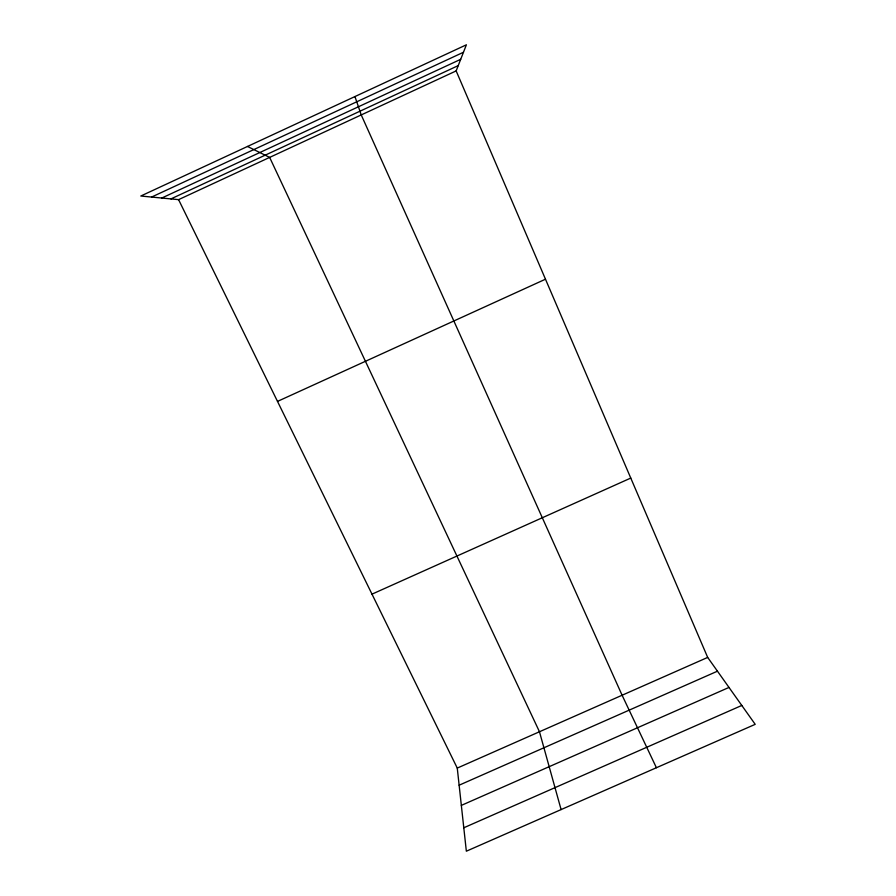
<?xml version="1.0" encoding="UTF-8"?>
<svg xmlns="http://www.w3.org/2000/svg" width="896" height="896" viewBox="0 0 896 896"><rect width="100%" height="100%" fill="white"/><g stroke="black" fill="none" stroke-linecap="round" stroke-linejoin="round"><path stroke-width="1.34" d="M456.154 70.907L466.39 44.8L140.795 196.022L178.584 199.64L456.154 70.907L707.683 657.418L755.205 724.338L466.346 851.2L457.262 768.085L178.584 199.64M151.581 197.053L463.456 52.259M161.795 198.027L460.701 59.315M170.923 198.901L458.226 65.621M277.502 401.397L545.474 279.205M371.997 594.149L630.762 478.072M457.262 768.085L707.683 657.418M459.133 785.198L717.461 671.182M461.339 805.392L728.997 687.434M463.781 827.781L741.798 705.454M247.509 146.462L269.651 157.405L539.47 731.752L561.098 809.581M656.41 767.726L622.104 695.24L361.234 114.934L354.939 96.566"/></g></svg>
